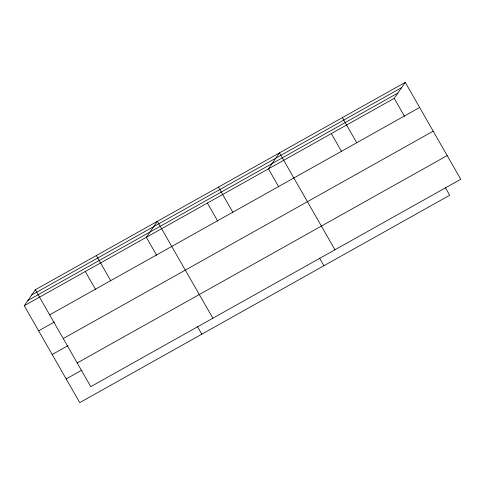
<?xml version="1.0" encoding="UTF-8"?>
<svg xmlns="http://www.w3.org/2000/svg" width="485" height="485" viewBox="0 0 485 485"><rect width="100%" height="100%" fill="white"/><g stroke="black" fill="none" stroke-linecap="round" stroke-linejoin="round"><path stroke-width="0.73" d="M445.309 187.549L449.71 195.231L79.74 402.623L24.25 305.726L35.29 289.769L405.26 82.377L460.75 179.274L90.78 386.66L35.29 289.769M24.25 305.726L394.22 98.34L405.26 82.377M31.646 295.038L401.616 87.646M27.894 300.464L397.864 93.072M49.664 314.868L419.634 107.482M38.624 330.831L54.381 321.998M63.232 338.56L433.202 131.174M52.192 354.517L67.948 345.69M77.212 362.968L447.182 155.582M66.172 378.93L81.929 370.097M394.22 98.34L404.538 116.358M342.361 117.637L356.742 142.736M331.328 133.593L341.646 151.617M334.959 249.787L279.469 152.89L268.429 168.853L278.754 186.87M319.524 258.062L323.919 265.744M218.426 187.113L232.8 212.212M207.386 203.069L217.704 221.093M212.873 318.227L157.376 221.33L146.343 237.286L156.661 255.31M197.431 326.496L201.833 334.183M96.333 255.546L110.707 280.651M85.293 271.509L95.618 289.527"/></g></svg>
